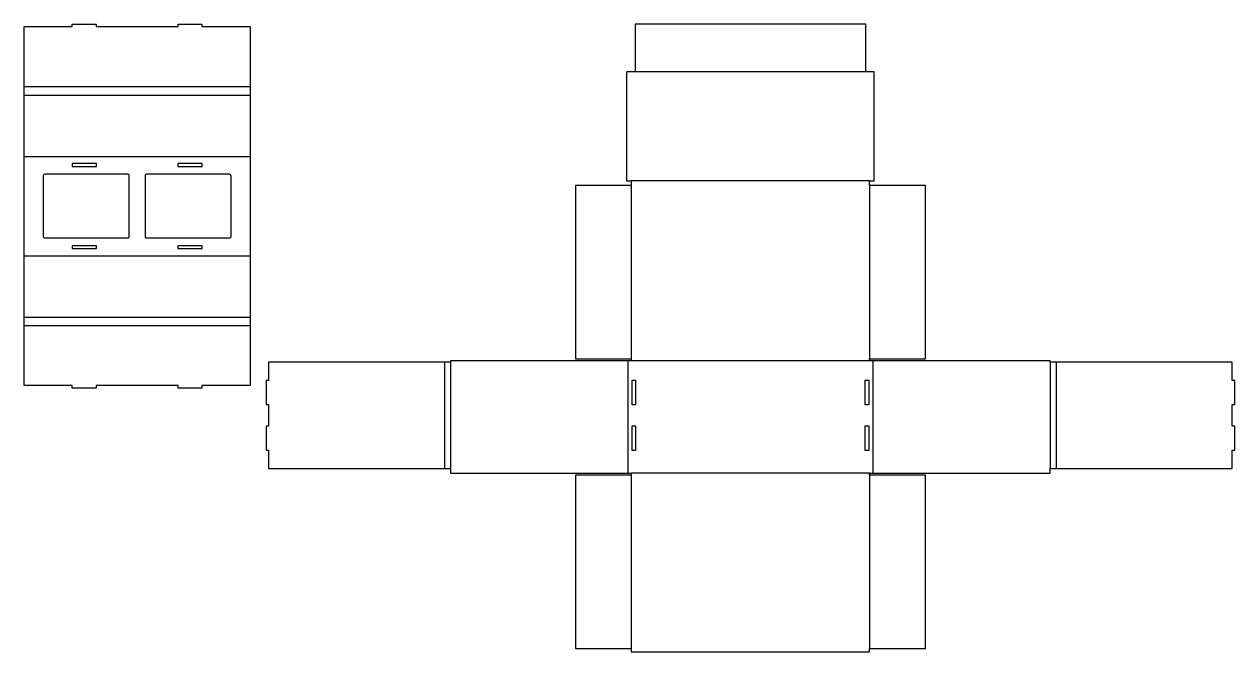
# Model space of a CAD drawing. Header units: millimetres. Extents: x 10 to 771, y 10 to 405.
import ezdxf

# ---------------------------------------------------------------- set-up
doc = ezdxf.new("R2010")
doc.units = ezdxf.units.MM
doc.layers.add('CREASE', color=5, linetype='CONTINUOUS')
doc.layers.add('CUT', color=1, linetype='CONTINUOUS')

msp = doc.modelspace()

# ---------------------------------------------------------------- linework, layer by layer
at = {"layer": 'CREASE'}
for points in [[(539, 374.7), (394, 374.7)], [(10, 365.45), (152, 365.45)], [(10, 360.05), (152, 360.05)], [(10, 321.55), (152, 321.55)], [(541.4, 306.1), (391.6, 306.1)], [(391.6, 303.2), (391.6, 194.3)], [(541.4, 303.2), (541.4, 194.3)], [(10, 259.05), (152, 259.05)], [(10, 220.55), (152, 220.55)], [(10, 215.15), (152, 215.15)], [(274.3, 192.2), (274.3, 125.2)], [(278, 192.2), (278, 125.2)], [(389.5, 193), (389.5, 122.3)], [(541.4, 193), (391.6, 193)], [(543.5, 193), (543.5, 122.3)], [(655, 192.2), (655, 125.2)], [(658.7, 192.2), (658.7, 125.2)], [(541.4, 122.3), (391.6, 122.3)], [(391.6, 121), (391.6, 12.1)], [(541.4, 121), (541.4, 12.1)]]:
    msp.add_lwpolyline(points, dxfattribs=at)
at = {"layer": 'CUT'}
for points in [[(10, 403.2), (40.25, 403.2), (40.25, 404.7), (55.25, 404.7), (55.25, 403.2), (106.75, 403.2), (106.75, 404.7), (121.75, 404.7), (121.75, 403.2), (152, 403.2), (152, 177.4), (121.75, 177.4), (121.75, 175.9), (106.75, 175.9), (106.75, 177.4), (55.25, 177.4), (55.25, 175.9), (40.25, 175.9), (40.25, 177.4), (10, 177.4)], [(771, 165.55), (771, 180.55), (769.4, 180.55), (769.4, 192.2), (655, 192.2), (655, 193), (541.4, 193), (541.4, 194.3), (576.5, 194.3), (576.5, 303.2), (541.4, 303.2), (541.4, 306.1), (544.3, 306.1), (544.3, 374.7), (539, 374.7), (539, 404.7), (394, 404.7), (394, 374.7), (388.7, 374.7), (388.7, 306.1), (391.6, 306.1), (391.6, 303.2), (356.5, 303.2), (356.5, 194.3), (391.6, 194.3), (391.6, 193), (278, 193), (278, 192.2), (163.6, 192.2), (163.6, 180.55), (162, 180.55), (162, 165.55), (163.6, 165.55), (163.6, 151.85), (162, 151.85), (162, 136.85), (163.6, 136.85), (163.6, 125.2), (278, 125.2), (278, 122.3), (391.6, 122.3), (391.6, 121), (356.5, 121), (356.5, 12.1), (391.6, 12.1), (391.6, 10), (541.4, 10), (541.4, 12.1), (576.5, 12.1), (576.5, 121), (541.4, 121), (541.4, 122.3), (655, 122.3), (655, 125.2), (769.4, 125.2), (769.4, 136.85), (771, 136.85), (771, 151.85), (769.4, 151.85), (769.4, 165.55)], [(40.1, 317.05), (40.1, 315.25), (55.4, 315.25), (55.4, 317.05)], [(106.6, 317.05), (106.6, 315.25), (121.9, 315.25), (121.9, 317.05)], [(22, 309.3), (22, 271.3), (22.0069, 271.1831), (22.0283, 271.064), (22.0639, 270.9483), (22.1133, 270.8377), (22.1756, 270.734), (22.2501, 270.6385), (22.3355, 270.5527), (22.4307, 270.4779), (22.5342, 270.4151), (22.6445, 270.3653), (22.7601, 270.3292), (22.8792, 270.3073), (23, 270.3), (75, 270.3), (75.1169, 270.3069), (75.236, 270.3283), (75.3517, 270.3639), (75.4623, 270.4133), (75.566, 270.4756), (75.6615, 270.5501), (75.7473, 270.6355), (75.8221, 270.7307), (75.8849, 270.8342), (75.9347, 270.9445), (75.9708, 271.0601), (75.9927, 271.1792), (76, 271.3), (76, 309.3), (75.9931, 309.4169), (75.9717, 309.536), (75.9361, 309.6517), (75.8867, 309.7623), (75.8244, 309.866), (75.7499, 309.9615), (75.6645, 310.0473), (75.5693, 310.1221), (75.4658, 310.1849), (75.3555, 310.2347), (75.2399, 310.2708), (75.1208, 310.2927), (75, 310.3), (23, 310.3), (22.8831, 310.2931), (22.764, 310.2717), (22.6483, 310.2361), (22.5377, 310.1867), (22.434, 310.1244), (22.3385, 310.0499), (22.2527, 309.9645), (22.1779, 309.8693), (22.1151, 309.7658), (22.0653, 309.6555), (22.0292, 309.5399), (22.0073, 309.4208)], [(86, 309.3), (86, 271.3), (86.0069, 271.1831), (86.0283, 271.064), (86.0639, 270.9483), (86.1133, 270.8377), (86.1756, 270.734), (86.2501, 270.6385), (86.3355, 270.5527), (86.4307, 270.4779), (86.5342, 270.4151), (86.6445, 270.3653), (86.7601, 270.3292), (86.8792, 270.3073), (87, 270.3), (139, 270.3), (139.1169, 270.3069), (139.236, 270.3283), (139.3517, 270.3639), (139.4623, 270.4133), (139.566, 270.4756), (139.6615, 270.5501), (139.7473, 270.6355), (139.8221, 270.7307), (139.8849, 270.8342), (139.9347, 270.9445), (139.9708, 271.0601), (139.9927, 271.1792), (140, 271.3), (140, 309.3), (139.9931, 309.4169), (139.9717, 309.536), (139.9361, 309.6517), (139.8867, 309.7623), (139.8244, 309.866), (139.7499, 309.9615), (139.6645, 310.0473), (139.5693, 310.1221), (139.4658, 310.1849), (139.3555, 310.2347), (139.2399, 310.2708), (139.1208, 310.2927), (139, 310.3), (87, 310.3), (86.8831, 310.2931), (86.764, 310.2717), (86.6483, 310.2361), (86.5377, 310.1867), (86.434, 310.1244), (86.3385, 310.0499), (86.2527, 309.9645), (86.1779, 309.8693), (86.1151, 309.7658), (86.0653, 309.6555), (86.0292, 309.5399), (86.0073, 309.4208)], [(40.1, 265.35), (40.1, 263.55), (55.4, 263.55), (55.4, 265.35)], [(106.6, 265.35), (106.6, 263.55), (121.9, 263.55), (121.9, 265.35)], [(394.25, 180.8), (394.25, 165.3), (392.15, 165.3), (392.15, 180.8)], [(540.85, 180.8), (540.85, 165.3), (538.75, 165.3), (538.75, 180.8)], [(394.25, 152.1), (394.25, 136.6), (392.15, 136.6), (392.15, 152.1)], [(540.85, 152.1), (540.85, 136.6), (538.75, 136.6), (538.75, 152.1)]]:
    msp.add_lwpolyline(points, close=True, dxfattribs=at)

doc.saveas('drawing.dxf')
